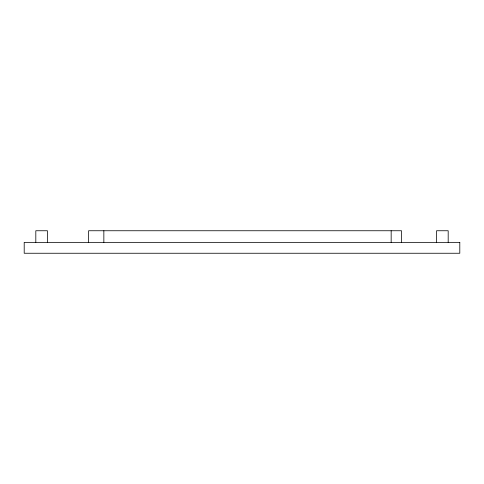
<?xml version="1.0" encoding="UTF-8"?>
<svg xmlns="http://www.w3.org/2000/svg" width="484" height="484" viewBox="0 0 484 484"><rect width="100%" height="100%" fill="white"/><g stroke="black" fill="none" stroke-linecap="round" stroke-linejoin="round"><path stroke-width="0.73" d="M448.184 242.363L448.184 230.747L436.568 230.747L436.568 242.363M401.502 242.363L401.502 230.747L88.62 230.747L88.62 242.363M391.163 230.747L391.163 242.363M103.848 230.747L103.848 242.363M47.432 242.363L47.432 230.747L35.816 230.747L35.816 242.363M459.8 242.363L24.2 242.363L24.2 253.253L459.8 253.253L459.8 242.363"/></g></svg>
